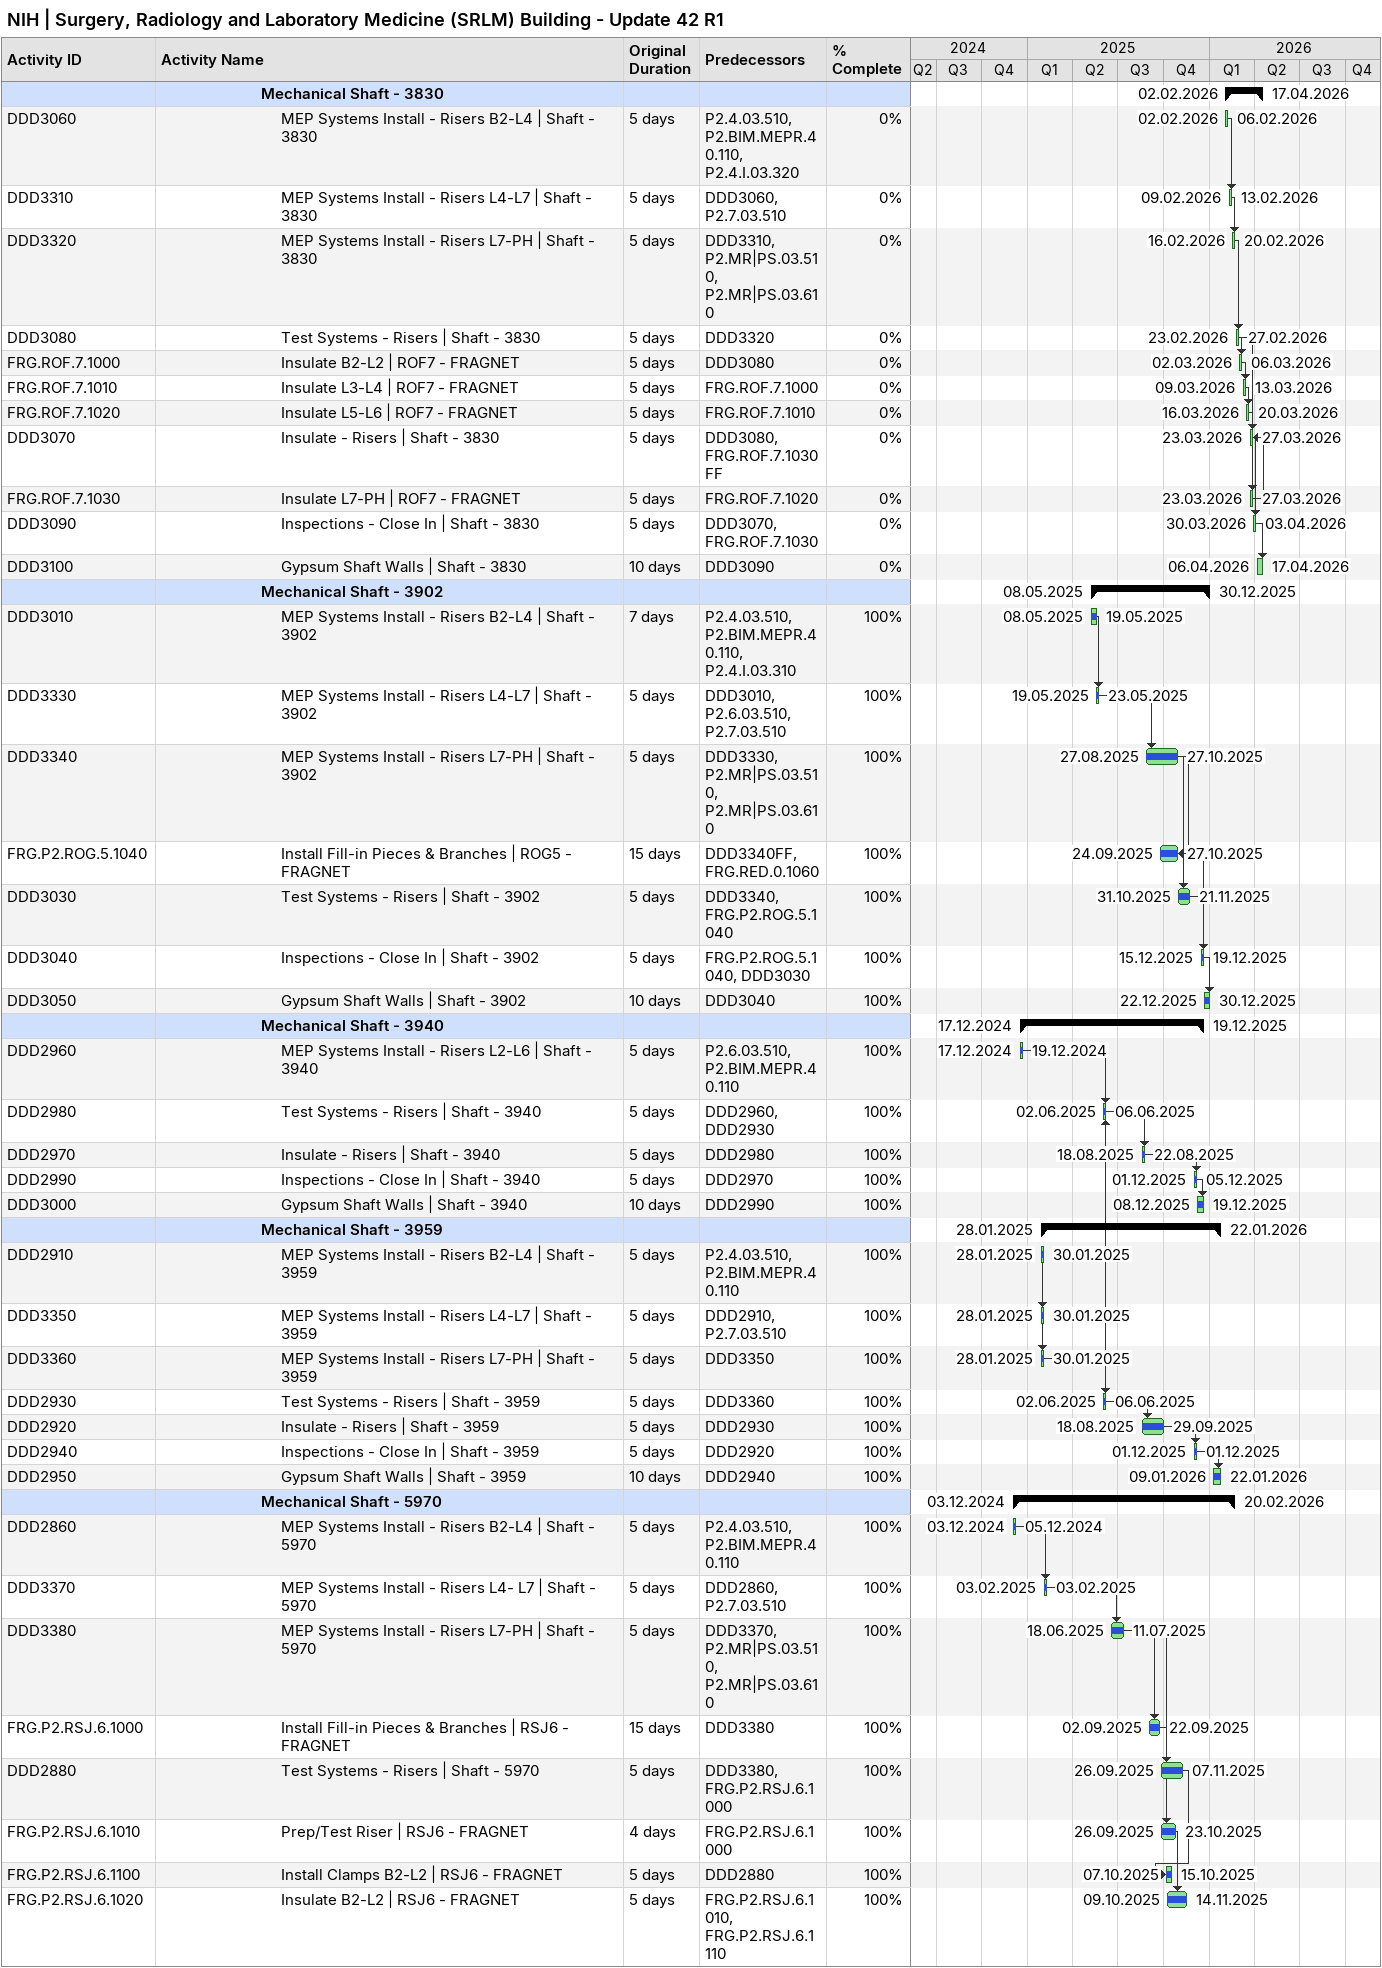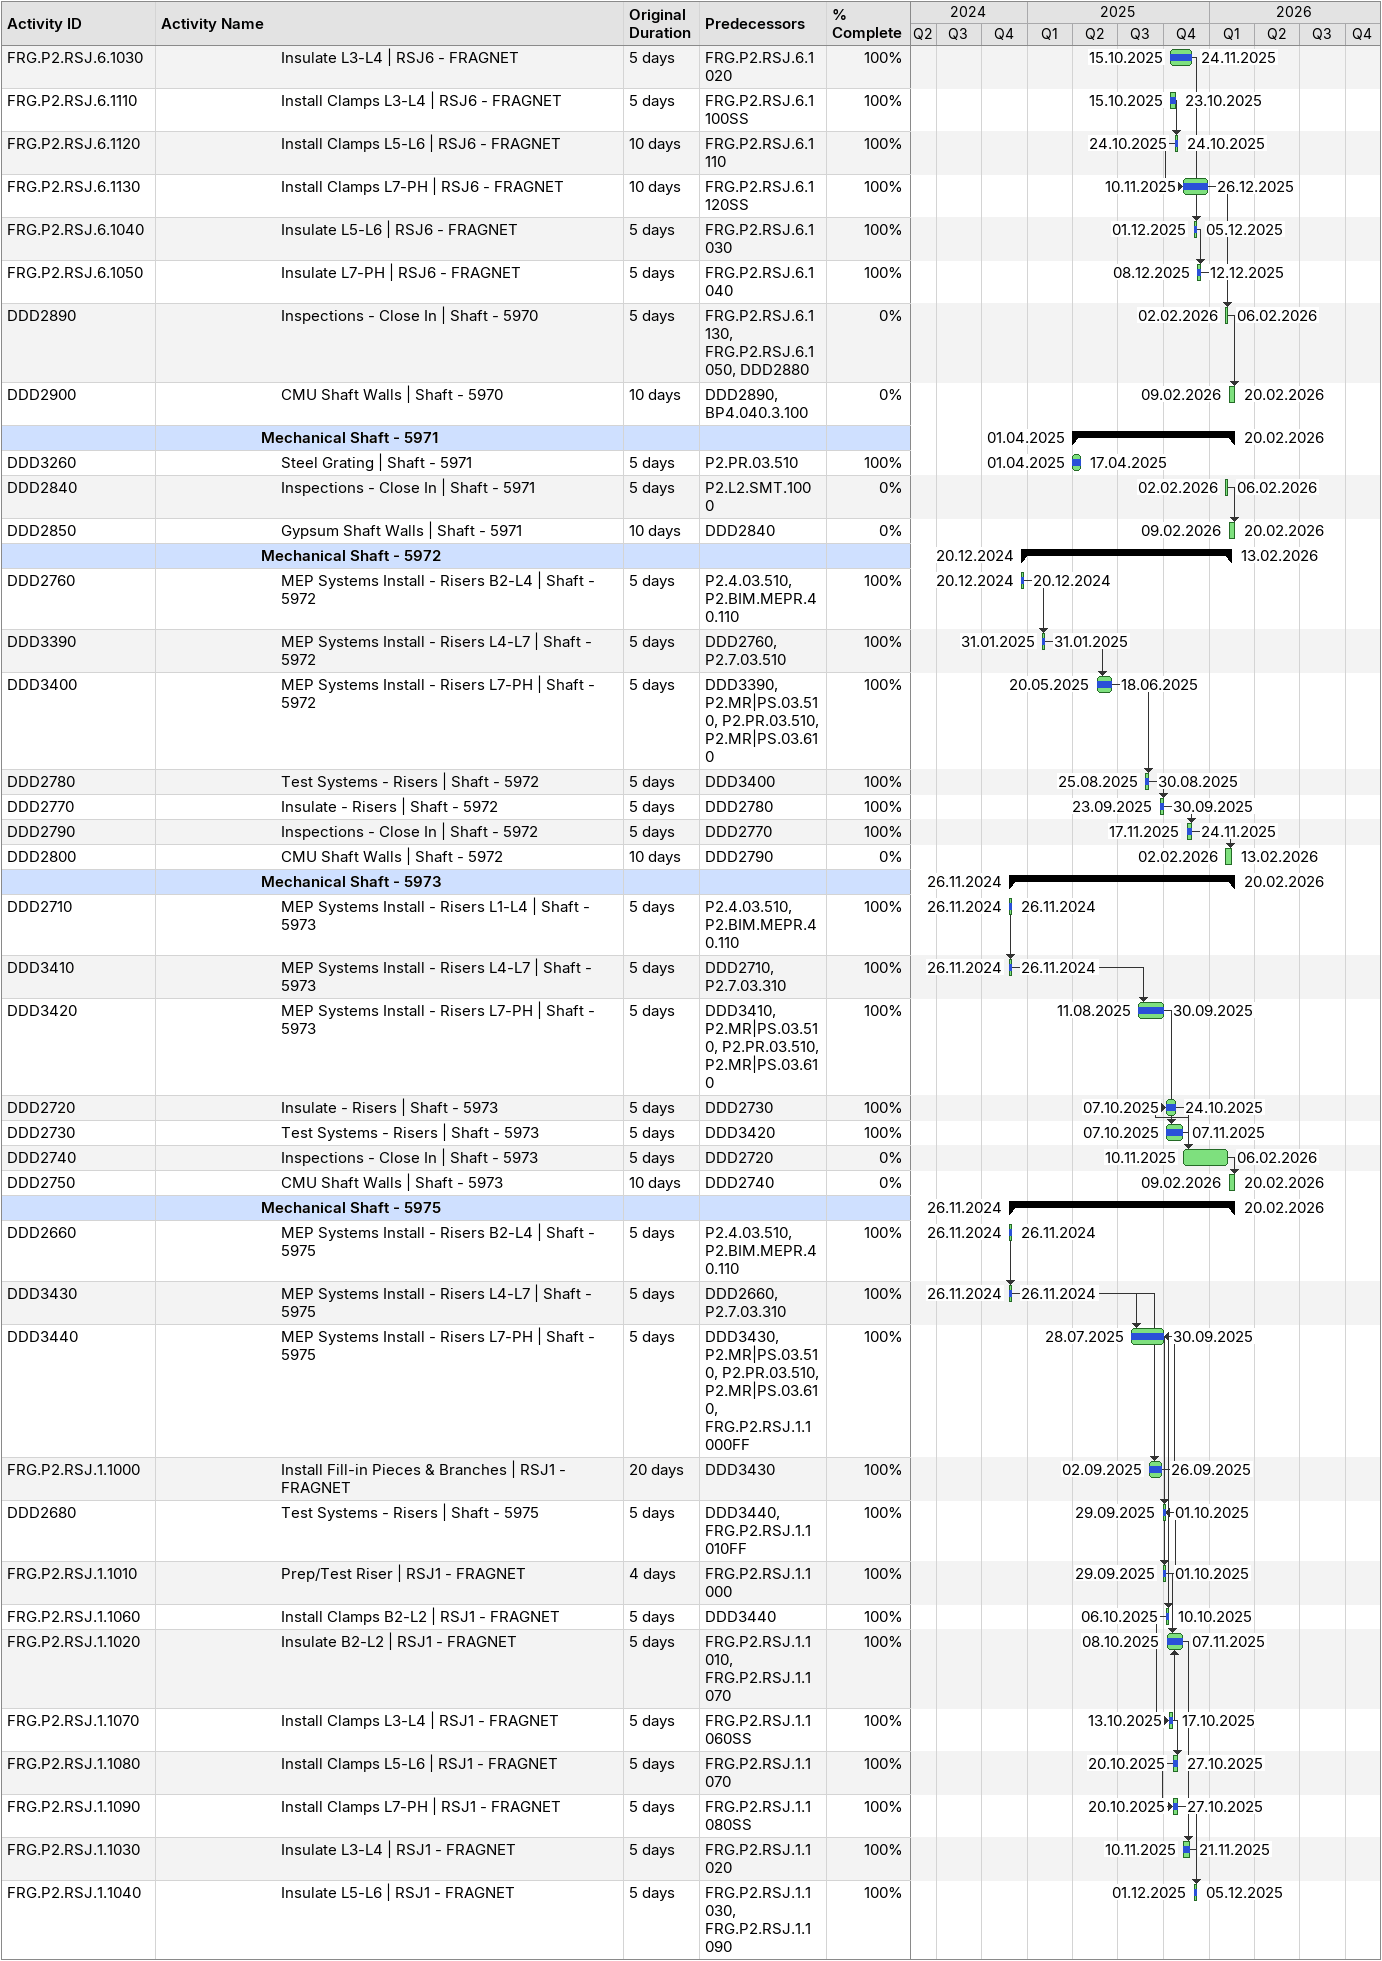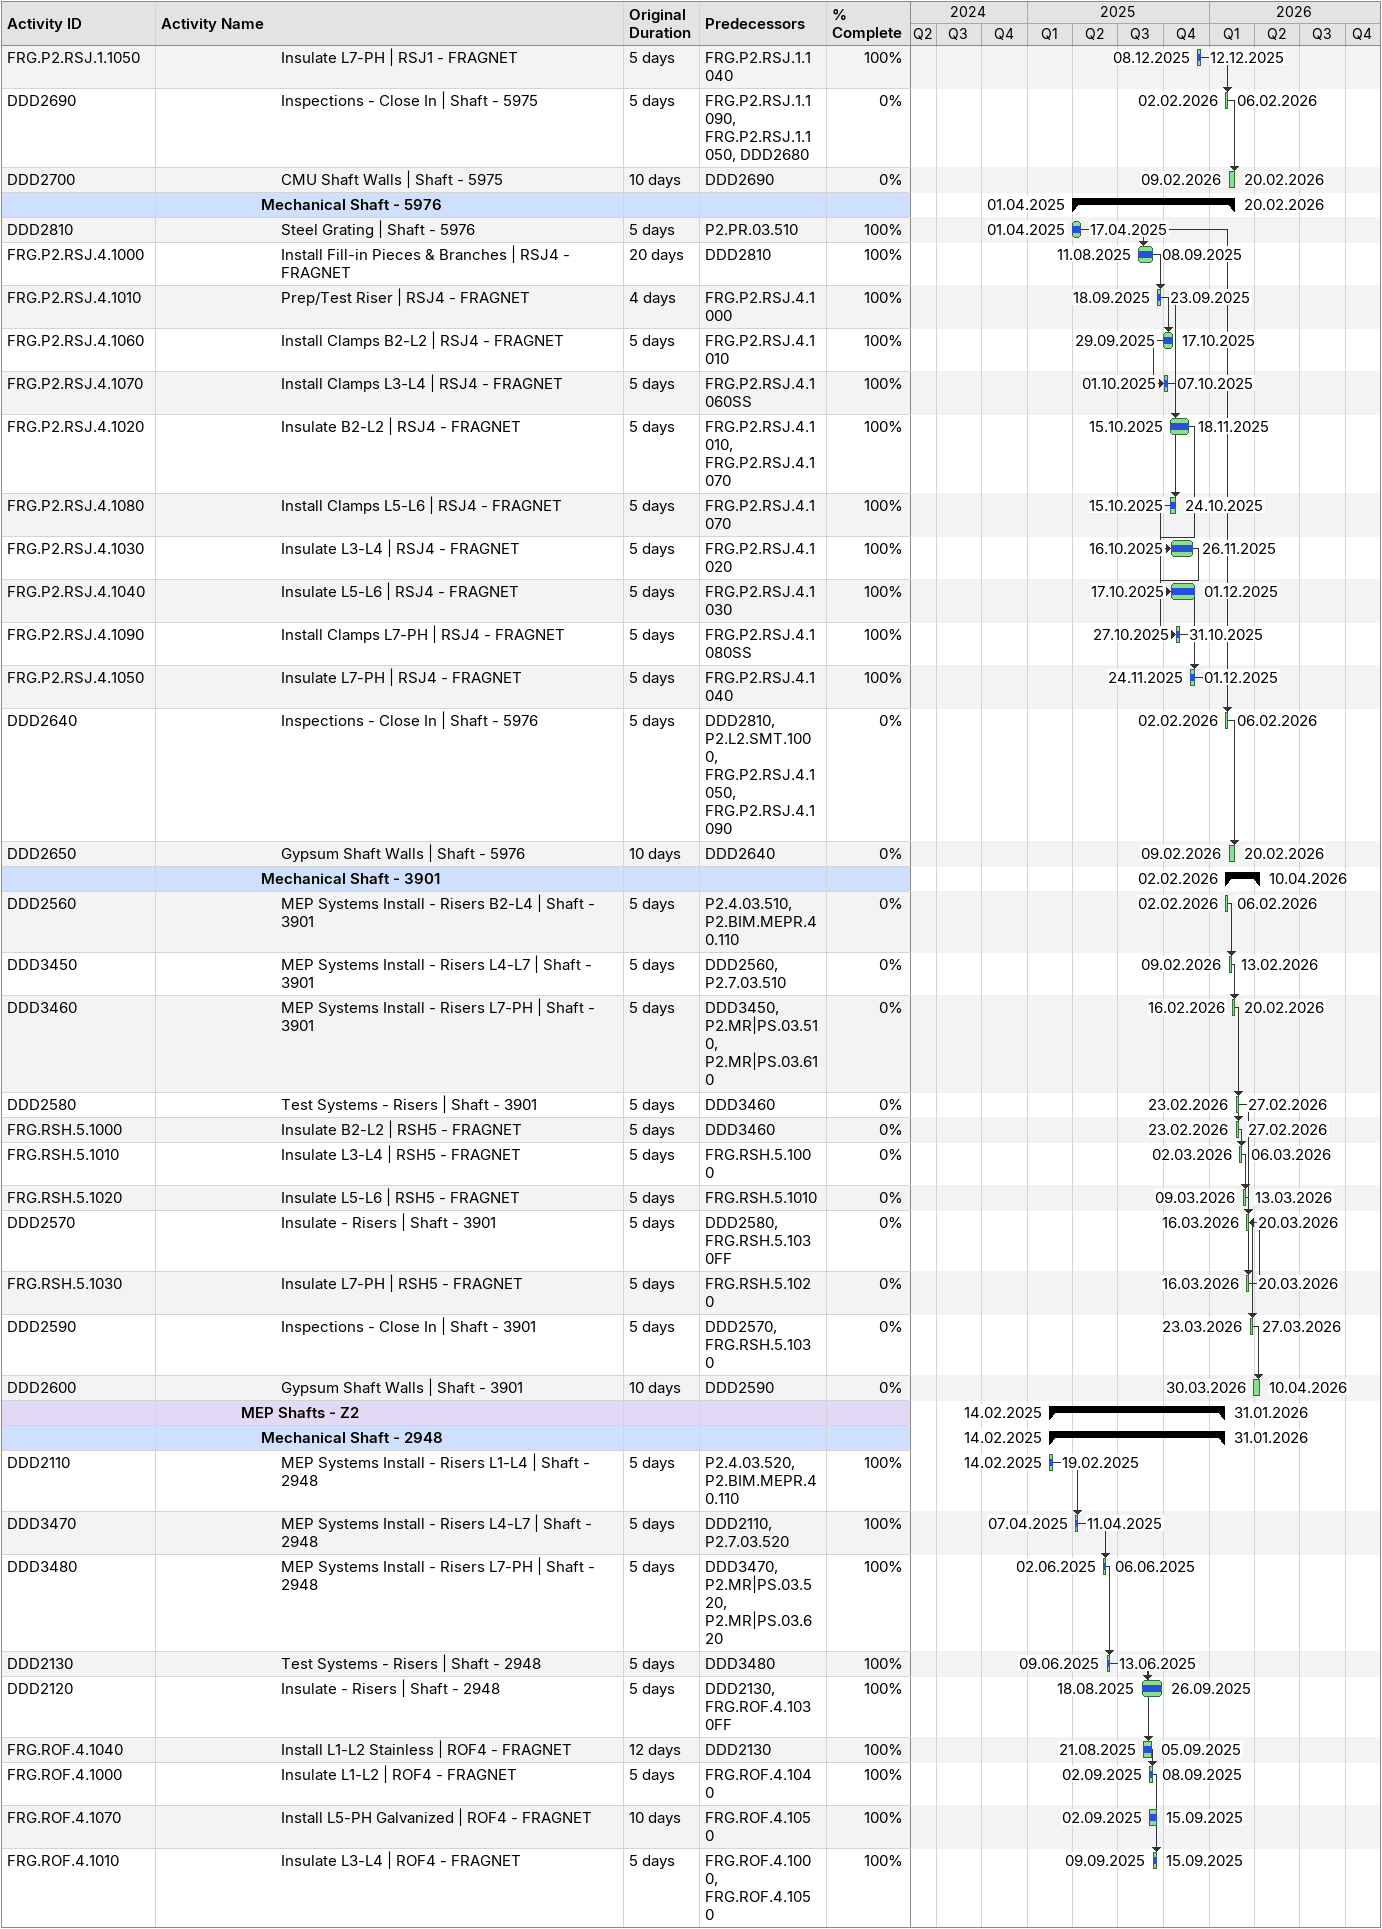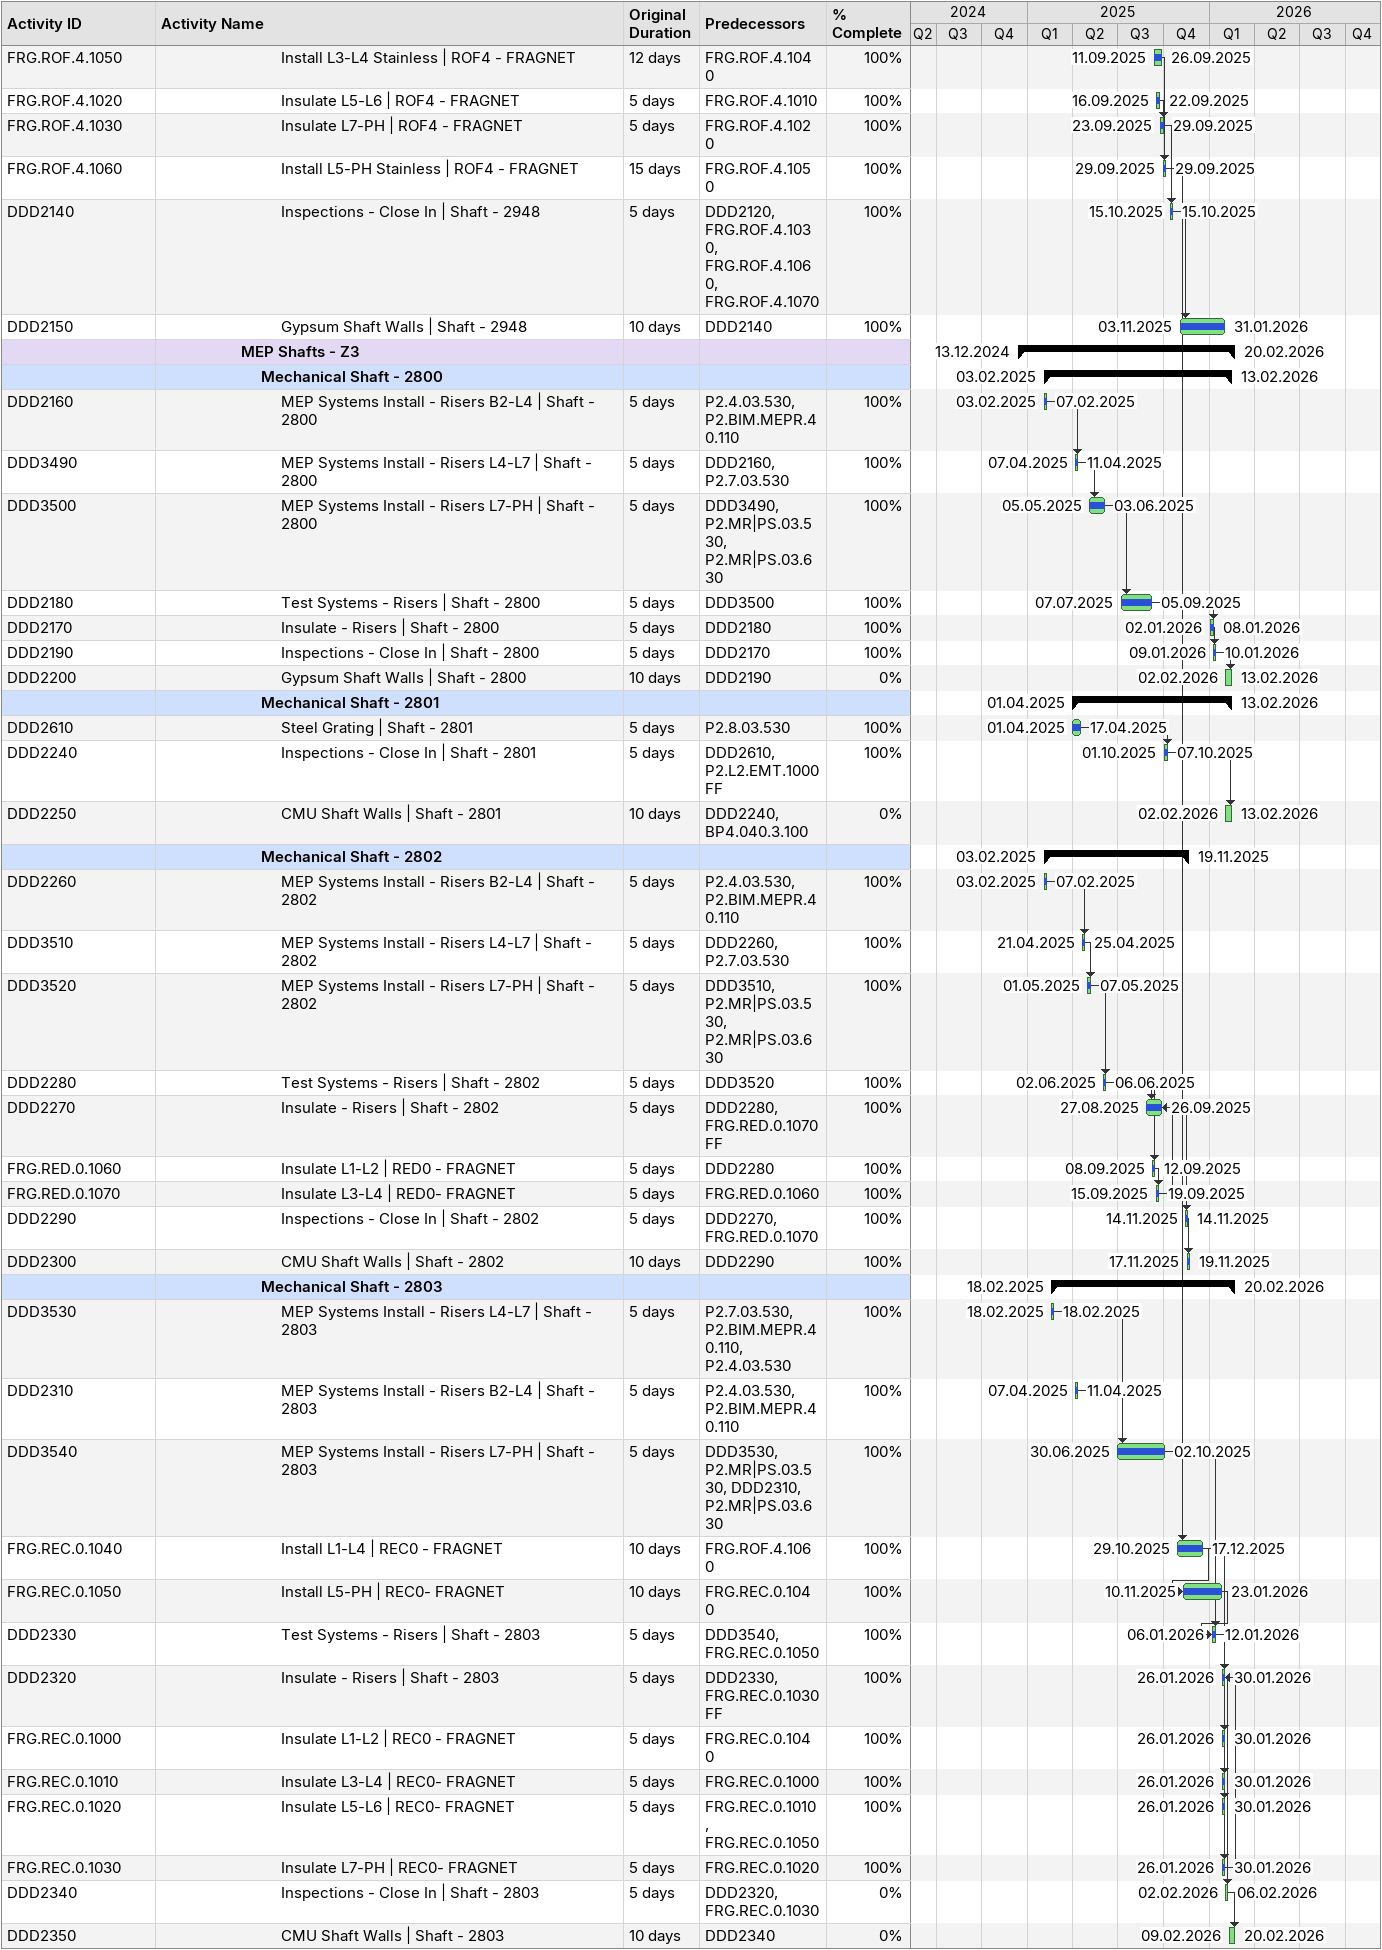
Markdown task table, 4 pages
NIH | Surgery, Radiology and Laboratory Medicine (SRLM) Building - Update 42 R1

| ID | Level | Task | Original duration | Start | Finish | Predecessors | % complete |
|---|---|---|---|---|---|---|---|
|  | 6 | **Mechanical Shaft - 3830** |  | 2026-02-02 | 2026-04-17 |  |  |
| DDD3060 | 7 | MEP Systems Install - Risers B2-L4 \| Shaft - 3830 | 5d | 2026-02-02 | 2026-02-06 | P2.4.03.510, P2.BIM.MEPR.40.110, P2.4.I.03.320 | 0 |
| DDD3310 | 7 | MEP Systems Install - Risers L4-L7 \| Shaft - 3830 | 5d | 2026-02-09 | 2026-02-13 | DDD3060, P2.7.03.510 | 0 |
| DDD3320 | 7 | MEP Systems Install - Risers L7-PH \| Shaft - 3830 | 5d | 2026-02-16 | 2026-02-20 | DDD3310, P2.MR\|PS.03.510, P2.MR\|PS.03.610 | 0 |
| DDD3080 | 7 | Test Systems - Risers \| Shaft - 3830 | 5d | 2026-02-23 | 2026-02-27 | DDD3320 | 0 |
| FRG.ROF.7.1000 | 7 | Insulate B2-L2 \| ROF7 - FRAGNET | 5d | 2026-03-02 | 2026-03-06 | DDD3080 | 0 |
| FRG.ROF.7.1010 | 7 | Insulate L3-L4 \| ROF7 - FRAGNET | 5d | 2026-03-09 | 2026-03-13 | FRG.ROF.7.1000 | 0 |
| FRG.ROF.7.1020 | 7 | Insulate L5-L6 \| ROF7 - FRAGNET | 5d | 2026-03-16 | 2026-03-20 | FRG.ROF.7.1010 | 0 |
| DDD3070 | 7 | Insulate - Risers \| Shaft - 3830 | 5d | 2026-03-23 | 2026-03-27 | DDD3080, FRG.ROF.7.1030FF | 0 |
| FRG.ROF.7.1030 | 7 | Insulate L7-PH \| ROF7 - FRAGNET | 5d | 2026-03-23 | 2026-03-27 | FRG.ROF.7.1020 | 0 |
| DDD3090 | 7 | Inspections - Close In \| Shaft - 3830 | 5d | 2026-03-30 | 2026-04-03 | DDD3070, FRG.ROF.7.1030 | 0 |
| DDD3100 | 7 | Gypsum Shaft Walls \| Shaft - 3830 | 10d | 2026-04-06 | 2026-04-17 | DDD3090 | 0 |
|  | 6 | **Mechanical Shaft - 3902** |  | 2025-05-08 | 2025-12-30 |  |  |
| DDD3010 | 7 | MEP Systems Install - Risers B2-L4 \| Shaft - 3902 | 7d | 2025-05-08 | 2025-05-19 | P2.4.03.510, P2.BIM.MEPR.40.110, P2.4.I.03.310 | 100 |
| DDD3330 | 7 | MEP Systems Install - Risers L4-L7 \| Shaft - 3902 | 5d | 2025-05-19 | 2025-05-23 | DDD3010, P2.6.03.510, P2.7.03.510 | 100 |
| DDD3340 | 7 | MEP Systems Install - Risers L7-PH \| Shaft - 3902 | 5d | 2025-08-27 | 2025-10-27 | DDD3330, P2.MR\|PS.03.510, P2.MR\|PS.03.610 | 100 |
| FRG.P2.ROG.5.1040 | 7 | Install Fill-in Pieces & Branches \| ROG5 - FRAGNET | 15d | 2025-09-24 | 2025-10-27 | DDD3340FF, FRG.RED.0.1060 | 100 |
| DDD3030 | 7 | Test Systems - Risers \| Shaft - 3902 | 5d | 2025-10-31 | 2025-11-21 | DDD3340, FRG.P2.ROG.5.1040 | 100 |
| DDD3040 | 7 | Inspections - Close In \| Shaft - 3902 | 5d | 2025-12-15 | 2025-12-19 | FRG.P2.ROG.5.1040, DDD3030 | 100 |
| DDD3050 | 7 | Gypsum Shaft Walls \| Shaft - 3902 | 10d | 2025-12-22 | 2025-12-30 | DDD3040 | 100 |
|  | 6 | **Mechanical Shaft - 3940** |  | 2024-12-17 | 2025-12-19 |  |  |
| DDD2960 | 7 | MEP Systems Install - Risers L2-L6 \| Shaft - 3940 | 5d | 2024-12-17 | 2024-12-19 | P2.6.03.510, P2.BIM.MEPR.40.110 | 100 |
| DDD2980 | 7 | Test Systems - Risers \| Shaft - 3940 | 5d | 2025-06-02 | 2025-06-06 | DDD2960, DDD2930 | 100 |
| DDD2970 | 7 | Insulate - Risers \| Shaft - 3940 | 5d | 2025-08-18 | 2025-08-22 | DDD2980 | 100 |
| DDD2990 | 7 | Inspections - Close In \| Shaft - 3940 | 5d | 2025-12-01 | 2025-12-05 | DDD2970 | 100 |
| DDD3000 | 7 | Gypsum Shaft Walls \| Shaft - 3940 | 10d | 2025-12-08 | 2025-12-19 | DDD2990 | 100 |
|  | 6 | **Mechanical Shaft - 3959** |  | 2025-01-28 | 2026-01-22 |  |  |
| DDD2910 | 7 | MEP Systems Install - Risers B2-L4 \| Shaft - 3959 | 5d | 2025-01-28 | 2025-01-30 | P2.4.03.510, P2.BIM.MEPR.40.110 | 100 |
| DDD3350 | 7 | MEP Systems Install - Risers L4-L7 \| Shaft - 3959 | 5d | 2025-01-28 | 2025-01-30 | DDD2910, P2.7.03.510 | 100 |
| DDD3360 | 7 | MEP Systems Install - Risers L7-PH \| Shaft - 3959 | 5d | 2025-01-28 | 2025-01-30 | DDD3350 | 100 |
| DDD2930 | 7 | Test Systems - Risers \| Shaft - 3959 | 5d | 2025-06-02 | 2025-06-06 | DDD3360 | 100 |
| DDD2920 | 7 | Insulate - Risers \| Shaft - 3959 | 5d | 2025-08-18 | 2025-09-29 | DDD2930 | 100 |
| DDD2940 | 7 | Inspections - Close In \| Shaft - 3959 | 5d | 2025-12-01 | 2025-12-01 | DDD2920 | 100 |
| DDD2950 | 7 | Gypsum Shaft Walls \| Shaft - 3959 | 10d | 2026-01-09 | 2026-01-22 | DDD2940 | 100 |
|  | 6 | **Mechanical Shaft - 5970** |  | 2024-12-03 | 2026-02-20 |  |  |
| DDD2860 | 7 | MEP Systems Install - Risers B2-L4 \| Shaft - 5970 | 5d | 2024-12-03 | 2024-12-05 | P2.4.03.510, P2.BIM.MEPR.40.110 | 100 |
| DDD3370 | 7 | MEP Systems Install - Risers L4- L7 \| Shaft - 5970 | 5d | 2025-02-03 | 2025-02-03 | DDD2860, P2.7.03.510 | 100 |
| DDD3380 | 7 | MEP Systems Install - Risers L7-PH \| Shaft - 5970 | 5d | 2025-06-18 | 2025-07-11 | DDD3370, P2.MR\|PS.03.510, P2.MR\|PS.03.610 | 100 |
| FRG.P2.RSJ.6.1000 | 7 | Install Fill-in Pieces & Branches \| RSJ6 - FRAGNET | 15d | 2025-09-02 | 2025-09-22 | DDD3380 | 100 |
| DDD2880 | 7 | Test Systems - Risers \| Shaft - 5970 | 5d | 2025-09-26 | 2025-11-07 | DDD3380, FRG.P2.RSJ.6.1000 | 100 |
| FRG.P2.RSJ.6.1010 | 7 | Prep/Test Riser \| RSJ6 - FRAGNET | 4d | 2025-09-26 | 2025-10-23 | FRG.P2.RSJ.6.1000 | 100 |
| FRG.P2.RSJ.6.1100 | 7 | Install Clamps B2-L2 \| RSJ6 - FRAGNET | 5d | 2025-10-07 | 2025-10-15 | DDD2880 | 100 |
| FRG.P2.RSJ.6.1020 | 7 | Insulate B2-L2 \| RSJ6 - FRAGNET | 5d | 2025-10-09 | 2025-11-14 | FRG.P2.RSJ.6.1010, FRG.P2.RSJ.6.1110 | 100 |
| FRG.P2.RSJ.6.1030 | 7 | Insulate L3-L4 \| RSJ6 - FRAGNET | 5d | 2025-10-15 | 2025-11-24 | FRG.P2.RSJ.6.1020 | 100 |
| FRG.P2.RSJ.6.1110 | 7 | Install Clamps L3-L4 \| RSJ6 - FRAGNET | 5d | 2025-10-15 | 2025-10-23 | FRG.P2.RSJ.6.1100SS | 100 |
| FRG.P2.RSJ.6.1120 | 7 | Install Clamps L5-L6 \| RSJ6 - FRAGNET | 10d | 2025-10-24 | 2025-10-24 | FRG.P2.RSJ.6.1110 | 100 |
| FRG.P2.RSJ.6.1130 | 7 | Install Clamps L7-PH \| RSJ6 - FRAGNET | 10d | 2025-11-10 | 2025-12-26 | FRG.P2.RSJ.6.1120SS | 100 |
| FRG.P2.RSJ.6.1040 | 7 | Insulate L5-L6 \| RSJ6 - FRAGNET | 5d | 2025-12-01 | 2025-12-05 | FRG.P2.RSJ.6.1030 | 100 |
| FRG.P2.RSJ.6.1050 | 7 | Insulate L7-PH \| RSJ6 - FRAGNET | 5d | 2025-12-08 | 2025-12-12 | FRG.P2.RSJ.6.1040 | 100 |
| DDD2890 | 7 | Inspections - Close In \| Shaft - 5970 | 5d | 2026-02-02 | 2026-02-06 | FRG.P2.RSJ.6.1130, FRG.P2.RSJ.6.1050, DDD2880 | 0 |
| DDD2900 | 7 | CMU Shaft Walls \| Shaft - 5970 | 10d | 2026-02-09 | 2026-02-20 | DDD2890, BP4.040.3.100 | 0 |
|  | 6 | **Mechanical Shaft - 5971** |  | 2025-04-01 | 2026-02-20 |  |  |
| DDD3260 | 7 | Steel Grating \| Shaft - 5971 | 5d | 2025-04-01 | 2025-04-17 | P2.PR.03.510 | 100 |
| DDD2840 | 7 | Inspections - Close In \| Shaft - 5971 | 5d | 2026-02-02 | 2026-02-06 | P2.L2.SMT.1000 | 0 |
| DDD2850 | 7 | Gypsum Shaft Walls \| Shaft - 5971 | 10d | 2026-02-09 | 2026-02-20 | DDD2840 | 0 |
|  | 6 | **Mechanical Shaft - 5972** |  | 2024-12-20 | 2026-02-13 |  |  |
| DDD2760 | 7 | MEP Systems Install - Risers B2-L4 \| Shaft - 5972 | 5d | 2024-12-20 | 2024-12-20 | P2.4.03.510, P2.BIM.MEPR.40.110 | 100 |
| DDD3390 | 7 | MEP Systems Install - Risers L4-L7 \| Shaft - 5972 | 5d | 2025-01-31 | 2025-01-31 | DDD2760, P2.7.03.510 | 100 |
| DDD3400 | 7 | MEP Systems Install - Risers L7-PH \| Shaft - 5972 | 5d | 2025-05-20 | 2025-06-18 | DDD3390, P2.MR\|PS.03.510, P2.PR.03.510, P2.MR\|PS.03.610 | 100 |
| DDD2780 | 7 | Test Systems - Risers \| Shaft - 5972 | 5d | 2025-08-25 | 2025-08-30 | DDD3400 | 100 |
| DDD2770 | 7 | Insulate - Risers \| Shaft - 5972 | 5d | 2025-09-23 | 2025-09-30 | DDD2780 | 100 |
| DDD2790 | 7 | Inspections - Close In \| Shaft - 5972 | 5d | 2025-11-17 | 2025-11-24 | DDD2770 | 100 |
| DDD2800 | 7 | CMU Shaft Walls \| Shaft - 5972 | 10d | 2026-02-02 | 2026-02-13 | DDD2790 | 0 |
|  | 6 | **Mechanical Shaft - 5973** |  | 2024-11-26 | 2026-02-20 |  |  |
| DDD2710 | 7 | MEP Systems Install - Risers L1-L4 \| Shaft - 5973 | 5d | 2024-11-26 | 2024-11-26 | P2.4.03.510, P2.BIM.MEPR.40.110 | 100 |
| DDD3410 | 7 | MEP Systems Install - Risers L4-L7 \| Shaft - 5973 | 5d | 2024-11-26 | 2024-11-26 | DDD2710, P2.7.03.310 | 100 |
| DDD3420 | 7 | MEP Systems Install - Risers L7-PH \| Shaft - 5973 | 5d | 2025-08-11 | 2025-09-30 | DDD3410, P2.MR\|PS.03.510, P2.PR.03.510, P2.MR\|PS.03.610 | 100 |
| DDD2720 | 7 | Insulate - Risers \| Shaft - 5973 | 5d | 2025-10-07 | 2025-10-24 | DDD2730 | 100 |
| DDD2730 | 7 | Test Systems - Risers \| Shaft - 5973 | 5d | 2025-10-07 | 2025-11-07 | DDD3420 | 100 |
| DDD2740 | 7 | Inspections - Close In \| Shaft - 5973 | 5d | 2025-11-10 | 2026-02-06 | DDD2720 | 0 |
| DDD2750 | 7 | CMU Shaft Walls \| Shaft - 5973 | 10d | 2026-02-09 | 2026-02-20 | DDD2740 | 0 |
|  | 6 | **Mechanical Shaft - 5975** |  | 2024-11-26 | 2026-02-20 |  |  |
| DDD2660 | 7 | MEP Systems Install - Risers B2-L4 \| Shaft - 5975 | 5d | 2024-11-26 | 2024-11-26 | P2.4.03.510, P2.BIM.MEPR.40.110 | 100 |
| DDD3430 | 7 | MEP Systems Install - Risers L4-L7 \| Shaft - 5975 | 5d | 2024-11-26 | 2024-11-26 | DDD2660, P2.7.03.310 | 100 |
| DDD3440 | 7 | MEP Systems Install - Risers L7-PH \| Shaft - 5975 | 5d | 2025-07-28 | 2025-09-30 | DDD3430, P2.MR\|PS.03.510, P2.PR.03.510, P2.MR\|PS.03.610, FRG.P2.RSJ.1.1000FF | 100 |
| FRG.P2.RSJ.1.1000 | 7 | Install Fill-in Pieces & Branches \| RSJ1 - FRAGNET | 20d | 2025-09-02 | 2025-09-26 | DDD3430 | 100 |
| DDD2680 | 7 | Test Systems - Risers \| Shaft - 5975 | 5d | 2025-09-29 | 2025-10-01 | DDD3440, FRG.P2.RSJ.1.1010FF | 100 |
| FRG.P2.RSJ.1.1010 | 7 | Prep/Test Riser \| RSJ1 - FRAGNET | 4d | 2025-09-29 | 2025-10-01 | FRG.P2.RSJ.1.1000 | 100 |
| FRG.P2.RSJ.1.1060 | 7 | Install Clamps B2-L2 \| RSJ1 - FRAGNET | 5d | 2025-10-06 | 2025-10-10 | DDD3440 | 100 |
| FRG.P2.RSJ.1.1020 | 7 | Insulate B2-L2 \| RSJ1 - FRAGNET | 5d | 2025-10-08 | 2025-11-07 | FRG.P2.RSJ.1.1010, FRG.P2.RSJ.1.1070 | 100 |
| FRG.P2.RSJ.1.1070 | 7 | Install Clamps L3-L4 \| RSJ1 - FRAGNET | 5d | 2025-10-13 | 2025-10-17 | FRG.P2.RSJ.1.1060SS | 100 |
| FRG.P2.RSJ.1.1080 | 7 | Install Clamps L5-L6 \| RSJ1 - FRAGNET | 5d | 2025-10-20 | 2025-10-27 | FRG.P2.RSJ.1.1070 | 100 |
| FRG.P2.RSJ.1.1090 | 7 | Install Clamps L7-PH \| RSJ1 - FRAGNET | 5d | 2025-10-20 | 2025-10-27 | FRG.P2.RSJ.1.1080SS | 100 |
| FRG.P2.RSJ.1.1030 | 7 | Insulate L3-L4 \| RSJ1 - FRAGNET | 5d | 2025-11-10 | 2025-11-21 | FRG.P2.RSJ.1.1020 | 100 |
| FRG.P2.RSJ.1.1040 | 7 | Insulate L5-L6 \| RSJ1 - FRAGNET | 5d | 2025-12-01 | 2025-12-05 | FRG.P2.RSJ.1.1030, FRG.P2.RSJ.1.1090 | 100 |
| FRG.P2.RSJ.1.1050 | 7 | Insulate L7-PH \| RSJ1 - FRAGNET | 5d | 2025-12-08 | 2025-12-12 | FRG.P2.RSJ.1.1040 | 100 |
| DDD2690 | 7 | Inspections - Close In \| Shaft - 5975 | 5d | 2026-02-02 | 2026-02-06 | FRG.P2.RSJ.1.1090, FRG.P2.RSJ.1.1050, DDD2680 | 0 |
| DDD2700 | 7 | CMU Shaft Walls \| Shaft - 5975 | 10d | 2026-02-09 | 2026-02-20 | DDD2690 | 0 |
|  | 6 | **Mechanical Shaft - 5976** |  | 2025-04-01 | 2026-02-20 |  |  |
| DDD2810 | 7 | Steel Grating \| Shaft - 5976 | 5d | 2025-04-01 | 2025-04-17 | P2.PR.03.510 | 100 |
| FRG.P2.RSJ.4.1000 | 7 | Install Fill-in Pieces & Branches \| RSJ4 - FRAGNET | 20d | 2025-08-11 | 2025-09-08 | DDD2810 | 100 |
| FRG.P2.RSJ.4.1010 | 7 | Prep/Test Riser \| RSJ4 - FRAGNET | 4d | 2025-09-18 | 2025-09-23 | FRG.P2.RSJ.4.1000 | 100 |
| FRG.P2.RSJ.4.1060 | 7 | Install Clamps B2-L2 \| RSJ4 - FRAGNET | 5d | 2025-09-29 | 2025-10-17 | FRG.P2.RSJ.4.1010 | 100 |
| FRG.P2.RSJ.4.1070 | 7 | Install Clamps L3-L4 \| RSJ4 - FRAGNET | 5d | 2025-10-01 | 2025-10-07 | FRG.P2.RSJ.4.1060SS | 100 |
| FRG.P2.RSJ.4.1020 | 7 | Insulate B2-L2 \| RSJ4 - FRAGNET | 5d | 2025-10-15 | 2025-11-18 | FRG.P2.RSJ.4.1010, FRG.P2.RSJ.4.1070 | 100 |
| FRG.P2.RSJ.4.1080 | 7 | Install Clamps L5-L6 \| RSJ4 - FRAGNET | 5d | 2025-10-15 | 2025-10-24 | FRG.P2.RSJ.4.1070 | 100 |
| FRG.P2.RSJ.4.1030 | 7 | Insulate L3-L4 \| RSJ4 - FRAGNET | 5d | 2025-10-16 | 2025-11-26 | FRG.P2.RSJ.4.1020 | 100 |
| FRG.P2.RSJ.4.1040 | 7 | Insulate L5-L6 \| RSJ4 - FRAGNET | 5d | 2025-10-17 | 2025-12-01 | FRG.P2.RSJ.4.1030 | 100 |
| FRG.P2.RSJ.4.1090 | 7 | Install Clamps L7-PH \| RSJ4 - FRAGNET | 5d | 2025-10-27 | 2025-10-31 | FRG.P2.RSJ.4.1080SS | 100 |
| FRG.P2.RSJ.4.1050 | 7 | Insulate L7-PH \| RSJ4 - FRAGNET | 5d | 2025-11-24 | 2025-12-01 | FRG.P2.RSJ.4.1040 | 100 |
| DDD2640 | 7 | Inspections - Close In \| Shaft - 5976 | 5d | 2026-02-02 | 2026-02-06 | DDD2810, P2.L2.SMT.1000, FRG.P2.RSJ.4.1050, FRG.P2.RSJ.4.1090 | 0 |
| DDD2650 | 7 | Gypsum Shaft Walls \| Shaft - 5976 | 10d | 2026-02-09 | 2026-02-20 | DDD2640 | 0 |
|  | 6 | **Mechanical Shaft - 3901** |  | 2026-02-02 | 2026-04-10 |  |  |
| DDD2560 | 7 | MEP Systems Install - Risers B2-L4 \| Shaft - 3901 | 5d | 2026-02-02 | 2026-02-06 | P2.4.03.510, P2.BIM.MEPR.40.110 | 0 |
| DDD3450 | 7 | MEP Systems Install - Risers L4-L7 \| Shaft - 3901 | 5d | 2026-02-09 | 2026-02-13 | DDD2560, P2.7.03.510 | 0 |
| DDD3460 | 7 | MEP Systems Install - Risers L7-PH \| Shaft - 3901 | 5d | 2026-02-16 | 2026-02-20 | DDD3450, P2.MR\|PS.03.510, P2.MR\|PS.03.610 | 0 |
| DDD2580 | 7 | Test Systems - Risers \| Shaft - 3901 | 5d | 2026-02-23 | 2026-02-27 | DDD3460 | 0 |
| FRG.RSH.5.1000 | 7 | Insulate B2-L2 \| RSH5 - FRAGNET | 5d | 2026-02-23 | 2026-02-27 | DDD3460 | 0 |
| FRG.RSH.5.1010 | 7 | Insulate L3-L4 \| RSH5 - FRAGNET | 5d | 2026-03-02 | 2026-03-06 | FRG.RSH.5.1000 | 0 |
| FRG.RSH.5.1020 | 7 | Insulate L5-L6 \| RSH5 - FRAGNET | 5d | 2026-03-09 | 2026-03-13 | FRG.RSH.5.1010 | 0 |
| DDD2570 | 7 | Insulate - Risers \| Shaft - 3901 | 5d | 2026-03-16 | 2026-03-20 | DDD2580, FRG.RSH.5.1030FF | 0 |
| FRG.RSH.5.1030 | 7 | Insulate L7-PH \| RSH5 - FRAGNET | 5d | 2026-03-16 | 2026-03-20 | FRG.RSH.5.1020 | 0 |
| DDD2590 | 7 | Inspections - Close In \| Shaft - 3901 | 5d | 2026-03-23 | 2026-03-27 | DDD2570, FRG.RSH.5.1030 | 0 |
| DDD2600 | 7 | Gypsum Shaft Walls \| Shaft - 3901 | 10d | 2026-03-30 | 2026-04-10 | DDD2590 | 0 |
|  | 5 | **MEP Shafts - Z2** |  | 2025-02-14 | 2026-01-31 |  |  |
|  | 6 | **Mechanical Shaft - 2948** |  | 2025-02-14 | 2026-01-31 |  |  |
| DDD2110 | 7 | MEP Systems Install - Risers L1-L4 \| Shaft - 2948 | 5d | 2025-02-14 | 2025-02-19 | P2.4.03.520, P2.BIM.MEPR.40.110 | 100 |
| DDD3470 | 7 | MEP Systems Install - Risers L4-L7 \| Shaft - 2948 | 5d | 2025-04-07 | 2025-04-11 | DDD2110, P2.7.03.520 | 100 |
| DDD3480 | 7 | MEP Systems Install - Risers L7-PH \| Shaft - 2948 | 5d | 2025-06-02 | 2025-06-06 | DDD3470, P2.MR\|PS.03.520, P2.MR\|PS.03.620 | 100 |
| DDD2130 | 7 | Test Systems - Risers \| Shaft - 2948 | 5d | 2025-06-09 | 2025-06-13 | DDD3480 | 100 |
| DDD2120 | 7 | Insulate - Risers \| Shaft - 2948 | 5d | 2025-08-18 | 2025-09-26 | DDD2130, FRG.ROF.4.1030FF | 100 |
| FRG.ROF.4.1040 | 7 | Install L1-L2 Stainless \| ROF4 - FRAGNET | 12d | 2025-08-21 | 2025-09-05 | DDD2130 | 100 |
| FRG.ROF.4.1000 | 7 | Insulate L1-L2 \| ROF4 - FRAGNET | 5d | 2025-09-02 | 2025-09-08 | FRG.ROF.4.1040 | 100 |
| FRG.ROF.4.1070 | 7 | Install L5-PH Galvanized \| ROF4 - FRAGNET | 10d | 2025-09-02 | 2025-09-15 | FRG.ROF.4.1050 | 100 |
| FRG.ROF.4.1010 | 7 | Insulate L3-L4 \| ROF4 - FRAGNET | 5d | 2025-09-09 | 2025-09-15 | FRG.ROF.4.1000, FRG.ROF.4.1050 | 100 |
| FRG.ROF.4.1050 | 7 | Install L3-L4 Stainless \| ROF4 - FRAGNET | 12d | 2025-09-11 | 2025-09-26 | FRG.ROF.4.1040 | 100 |
| FRG.ROF.4.1020 | 7 | Insulate L5-L6 \| ROF4 - FRAGNET | 5d | 2025-09-16 | 2025-09-22 | FRG.ROF.4.1010 | 100 |
| FRG.ROF.4.1030 | 7 | Insulate L7-PH \| ROF4 - FRAGNET | 5d | 2025-09-23 | 2025-09-29 | FRG.ROF.4.1020 | 100 |
| FRG.ROF.4.1060 | 7 | Install L5-PH Stainless \| ROF4 - FRAGNET | 15d | 2025-09-29 | 2025-09-29 | FRG.ROF.4.1050 | 100 |
| DDD2140 | 7 | Inspections - Close In \| Shaft - 2948 | 5d | 2025-10-15 | 2025-10-15 | DDD2120, FRG.ROF.4.1030, FRG.ROF.4.1060, FRG.ROF.4.1070 | 100 |
| DDD2150 | 7 | Gypsum Shaft Walls \| Shaft - 2948 | 10d | 2025-11-03 | 2026-01-31 | DDD2140 | 100 |
|  | 5 | **MEP Shafts - Z3** |  | 2024-12-13 | 2026-02-20 |  |  |
|  | 6 | **Mechanical Shaft - 2800** |  | 2025-02-03 | 2026-02-13 |  |  |
| DDD2160 | 7 | MEP Systems Install - Risers B2-L4 \| Shaft - 2800 | 5d | 2025-02-03 | 2025-02-07 | P2.4.03.530, P2.BIM.MEPR.40.110 | 100 |
| DDD3490 | 7 | MEP Systems Install - Risers L4-L7 \| Shaft - 2800 | 5d | 2025-04-07 | 2025-04-11 | DDD2160, P2.7.03.530 | 100 |
| DDD3500 | 7 | MEP Systems Install - Risers L7-PH \| Shaft - 2800 | 5d | 2025-05-05 | 2025-06-03 | DDD3490, P2.MR\|PS.03.530, P2.MR\|PS.03.630 | 100 |
| DDD2180 | 7 | Test Systems - Risers \| Shaft - 2800 | 5d | 2025-07-07 | 2025-09-05 | DDD3500 | 100 |
| DDD2170 | 7 | Insulate - Risers \| Shaft - 2800 | 5d | 2026-01-02 | 2026-01-08 | DDD2180 | 100 |
| DDD2190 | 7 | Inspections - Close In \| Shaft - 2800 | 5d | 2026-01-09 | 2026-01-10 | DDD2170 | 100 |
| DDD2200 | 7 | Gypsum Shaft Walls \| Shaft - 2800 | 10d | 2026-02-02 | 2026-02-13 | DDD2190 | 0 |
|  | 6 | **Mechanical Shaft - 2801** |  | 2025-04-01 | 2026-02-13 |  |  |
| DDD2610 | 7 | Steel Grating \| Shaft - 2801 | 5d | 2025-04-01 | 2025-04-17 | P2.8.03.530 | 100 |
| DDD2240 | 7 | Inspections - Close In \| Shaft - 2801 | 5d | 2025-10-01 | 2025-10-07 | DDD2610, P2.L2.EMT.1000FF | 100 |
| DDD2250 | 7 | CMU Shaft Walls \| Shaft - 2801 | 10d | 2026-02-02 | 2026-02-13 | DDD2240, BP4.040.3.100 | 0 |
|  | 6 | **Mechanical Shaft - 2802** |  | 2025-02-03 | 2025-11-19 |  |  |
| DDD2260 | 7 | MEP Systems Install - Risers B2-L4 \| Shaft - 2802 | 5d | 2025-02-03 | 2025-02-07 | P2.4.03.530, P2.BIM.MEPR.40.110 | 100 |
| DDD3510 | 7 | MEP Systems Install - Risers L4-L7 \| Shaft - 2802 | 5d | 2025-04-21 | 2025-04-25 | DDD2260, P2.7.03.530 | 100 |
| DDD3520 | 7 | MEP Systems Install - Risers L7-PH \| Shaft - 2802 | 5d | 2025-05-01 | 2025-05-07 | DDD3510, P2.MR\|PS.03.530, P2.MR\|PS.03.630 | 100 |
| DDD2280 | 7 | Test Systems - Risers \| Shaft - 2802 | 5d | 2025-06-02 | 2025-06-06 | DDD3520 | 100 |
| DDD2270 | 7 | Insulate - Risers \| Shaft - 2802 | 5d | 2025-08-27 | 2025-09-26 | DDD2280, FRG.RED.0.1070FF | 100 |
| FRG.RED.0.1060 | 7 | Insulate L1-L2 \| RED0 - FRAGNET | 5d | 2025-09-08 | 2025-09-12 | DDD2280 | 100 |
| FRG.RED.0.1070 | 7 | Insulate L3-L4 \| RED0- FRAGNET | 5d | 2025-09-15 | 2025-09-19 | FRG.RED.0.1060 | 100 |
| DDD2290 | 7 | Inspections - Close In \| Shaft - 2802 | 5d | 2025-11-14 | 2025-11-14 | DDD2270, FRG.RED.0.1070 | 100 |
| DDD2300 | 7 | CMU Shaft Walls \| Shaft - 2802 | 10d | 2025-11-17 | 2025-11-19 | DDD2290 | 100 |
|  | 6 | **Mechanical Shaft - 2803** |  | 2025-02-18 | 2026-02-20 |  |  |
| DDD3530 | 7 | MEP Systems Install - Risers L4-L7 \| Shaft - 2803 | 5d | 2025-02-18 | 2025-02-18 | P2.7.03.530, P2.BIM.MEPR.40.110, P2.4.03.530 | 100 |
| DDD2310 | 7 | MEP Systems Install - Risers B2-L4 \| Shaft - 2803 | 5d | 2025-04-07 | 2025-04-11 | P2.4.03.530, P2.BIM.MEPR.40.110 | 100 |
| DDD3540 | 7 | MEP Systems Install - Risers L7-PH \| Shaft - 2803 | 5d | 2025-06-30 | 2025-10-02 | DDD3530, P2.MR\|PS.03.530, DDD2310, P2.MR\|PS.03.630 | 100 |
| FRG.REC.0.1040 | 7 | Install L1-L4 \| REC0 - FRAGNET | 10d | 2025-10-29 | 2025-12-17 | FRG.ROF.4.1060 | 100 |
| FRG.REC.0.1050 | 7 | Install L5-PH \| REC0- FRAGNET | 10d | 2025-11-10 | 2026-01-23 | FRG.REC.0.1040 | 100 |
| DDD2330 | 7 | Test Systems - Risers \| Shaft - 2803 | 5d | 2026-01-06 | 2026-01-12 | DDD3540, FRG.REC.0.1050 | 100 |
| DDD2320 | 7 | Insulate - Risers \| Shaft - 2803 | 5d | 2026-01-26 | 2026-01-30 | DDD2330, FRG.REC.0.1030FF | 100 |
| FRG.REC.0.1000 | 7 | Insulate L1-L2 \| REC0 - FRAGNET | 5d | 2026-01-26 | 2026-01-30 | FRG.REC.0.1040 | 100 |
| FRG.REC.0.1010 | 7 | Insulate L3-L4 \| REC0- FRAGNET | 5d | 2026-01-26 | 2026-01-30 | FRG.REC.0.1000 | 100 |
| FRG.REC.0.1020 | 7 | Insulate L5-L6 \| REC0- FRAGNET | 5d | 2026-01-26 | 2026-01-30 | FRG.REC.0.1010, FRG.REC.0.1050 | 100 |
| FRG.REC.0.1030 | 7 | Insulate L7-PH \| REC0- FRAGNET | 5d | 2026-01-26 | 2026-01-30 | FRG.REC.0.1020 | 100 |
| DDD2340 | 7 | Inspections - Close In \| Shaft - 2803 | 5d | 2026-02-02 | 2026-02-06 | DDD2320, FRG.REC.0.1030 | 0 |
| DDD2350 | 7 | CMU Shaft Walls \| Shaft - 2803 | 10d | 2026-02-09 | 2026-02-20 | DDD2340 | 0 |
